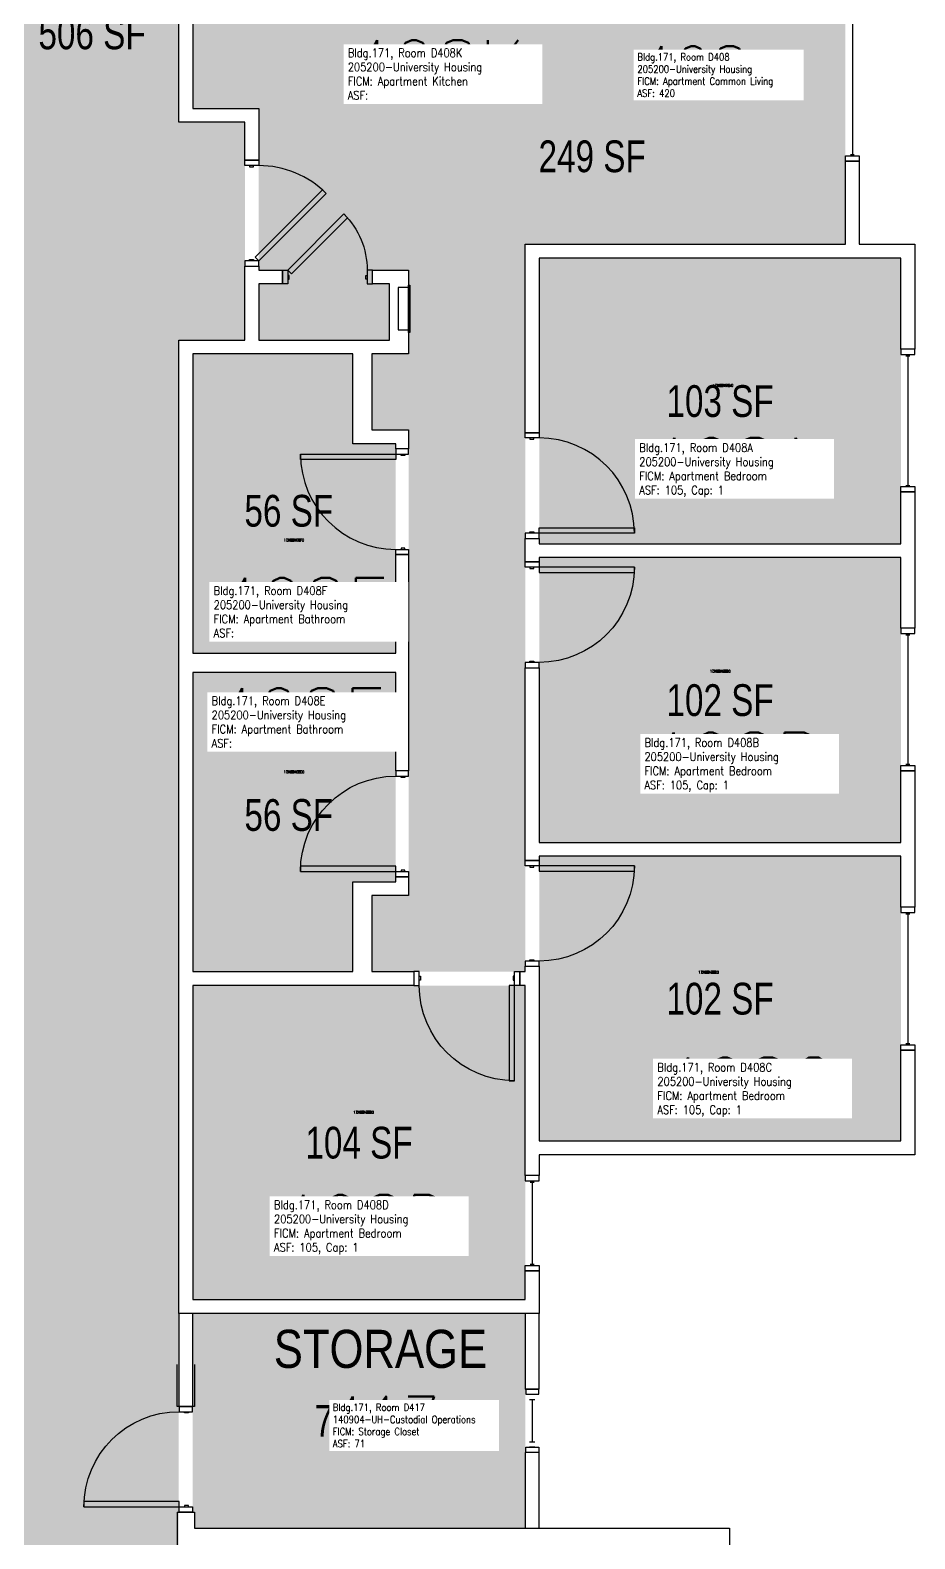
# Model space of a CAD drawing. Header units: inches. Extents: x -102 to 1651, y 245 to 1632.
# Drawn here: x 1316 to 1651, y 729 to 1299 of the extents above; entities that cross this region are included whole.
import ezdxf
from ezdxf.enums import TextEntityAlignment as Align

# ---------------------------------------------------------------- set-up
doc = ezdxf.new("R2010")
doc.units = ezdxf.units.IN
doc.header["$LTSCALE"] = 48
doc.header["$MEASUREMENT"] = 0
for name, color, linetype in [('A-DOOR', 2, 'Continuous'), ('A-GLAZ', 1, 'Continuous'), ('A-IDEN-RNUM', 7, 'Continuous'), ('A-IDEN-SNUM', 4, 'Continuous'), ('A-IDEN-VNUM', 4, 'Continuous'), ('A-MISC', 1, 'Continuous'), ('A-WALL', 5, 'Continuous'), ('AREA-TEXT', 3, 'Continuous'), ('Rooms-Category-Color', 7, 'Continuous'), ('Rooms-College-Color', 7, 'Continuous'), ('Rooms-Department-Color', 7, 'Continuous'), ('Rooms-Division-Color', 7, 'Continuous'), ('Rooms-Information', 7, 'Continuous')]:
    doc.layers.add(name, color=color, linetype=linetype)
doc.styles.add('AREA', font='arial.ttf', dxfattribs={"width": 0.75, "height": 12})
doc.styles.add('ROOMSNUMBER', font='txt.shx', dxfattribs={"height": 0.03})
doc.styles.add('ROOMVNUMBER', font='simplex.shx', dxfattribs={"width": 0.85})
doc.styles.get("Standard").update_dxf_attribs({"font": 'ARIALN.TTF'})

msp = doc.modelspace()

# ---------------------------------------------------------------- hatches: boundary and pattern name
h = msp.add_hatch()
h.set_pattern_fill('ANSI31', color=256, style=0)
h.set_pattern_definition([(45, (2023.71835, 754.76828), (0.088388348, -0.088388348), [])])
h.paths.add_polyline_path([(1439.77, 1086.24), (1439.77, 1144.97), (1430.56, 1144.97), (1430.56, 1086.24)], flags=9)
at = {"layer": 'Rooms-Category-Color', "true_color": 0xadadad}
msp.add_hatch(color=253, dxfattribs=at).paths.add_polyline_path([(992.88, 1273.75), (996.12, 1273.75), (996.12, 1269.75), (1058.37, 1269.75), (1058.37, 1293.75), (1282.38, 1293.75), (1312.63, 1263.5), (1312.63, 1067.48), (1287.63, 1067.48), (1287.63, 985.16), (1312.63, 985.16), (1312.63, 594.38), (1372.62, 594.38), (1372.62, 1182.03), (1397.62, 1182.03), (1397.62, 1264.36), (1372.62, 1264.36), (1372.62, 1353.75), (1167.84, 1353.75), (1167.84, 1378.75), (1085.52, 1378.75), (1085.52, 1353.75), (996.12, 1353.75), (996.12, 1349.75), (992.88, 1349.75)])
at = {"layer": 'Rooms-Category-Color', "true_color": 0x728ef3}
for points in [[(1377.86, 1269.61), (1507.98, 1269.61), (1507.98, 1339.75), (1493.36, 1339.75), (1493.36, 1353.75), (1377.86, 1353.75)], [(1507.98, 1353.75), (1507.98, 1269.61), (1402.86, 1269.61), (1402.86, 1208.48), (1411.81, 1208.48), (1411.81, 1203.23), (1402.86, 1203.23), (1402.86, 1182.03), (1452.23, 1182.03), (1452.23, 1203.23), (1445.81, 1203.23), (1445.81, 1208.48), (1459.48, 1208.48), (1459.48, 1176.78), (1445.61, 1176.78), (1445.61, 1148.03), (1459.48, 1148.03), (1459.48, 972), (1445.61, 972), (1445.61, 943.25), (1503.61, 943.25), (1503.61, 1218.25), (1624.61, 1218.25), (1624.61, 1353.75)], [(1645.62, 1212.95), (1645.62, 1104.95), (1508.87, 1104.95), (1508.87, 1212.95)], [(1377.87, 1063.59), (1454.62, 1063.59), (1454.62, 1142.74), (1438.37, 1142.74), (1438.37, 1176.74), (1377.87, 1176.74)], [(1645.62, 992.08), (1508.87, 992.08), (1508.87, 1099.7), (1645.62, 1099.7)], [(1377.87, 943.2), (1438.37, 943.2), (1438.37, 977.2), (1454.62, 977.2), (1454.62, 1056.34), (1377.87, 1056.34)], [(1508.87, 879.2), (1645.62, 879.2), (1645.62, 986.83), (1508.87, 986.83)], [(1377.87, 819.2), (1503.62, 819.2), (1503.62, 937.95), (1377.87, 937.95)], [(1503.62, 732.87), (1503.62, 814), (1377.87, 814), (1377.87, 738.87), (1378.5, 738.87), (1378.5, 732.87)]]:
    msp.add_hatch(color=171, dxfattribs=at).paths.add_polyline_path(points)
at = {"layer": 'Rooms-College-Color', "true_color": 0xadadad}
for points in [[(992.88, 1273.75), (996.12, 1273.75), (996.12, 1269.75), (1058.37, 1269.75), (1058.37, 1293.75), (1282.38, 1293.75), (1312.63, 1263.5), (1312.63, 1067.48), (1287.63, 1067.48), (1287.63, 985.16), (1312.63, 985.16), (1312.63, 594.38), (1372.62, 594.38), (1372.62, 1182.03), (1397.62, 1182.03), (1397.62, 1264.36), (1372.62, 1264.36), (1372.62, 1353.75), (1167.84, 1353.75), (1167.84, 1378.75), (1085.52, 1378.75), (1085.52, 1353.75), (996.12, 1353.75), (996.12, 1349.75), (992.88, 1349.75)], [(1377.86, 1269.61), (1507.98, 1269.61), (1507.98, 1339.75), (1493.36, 1339.75), (1493.36, 1353.75), (1377.86, 1353.75)], [(1507.98, 1353.75), (1507.98, 1269.61), (1402.86, 1269.61), (1402.86, 1208.48), (1411.81, 1208.48), (1411.81, 1203.23), (1402.86, 1203.23), (1402.86, 1182.03), (1452.23, 1182.03), (1452.23, 1203.23), (1445.81, 1203.23), (1445.81, 1208.48), (1459.48, 1208.48), (1459.48, 1176.78), (1445.61, 1176.78), (1445.61, 1148.03), (1459.48, 1148.03), (1459.48, 972), (1445.61, 972), (1445.61, 943.25), (1503.61, 943.25), (1503.61, 1218.25), (1624.61, 1218.25), (1624.61, 1353.75)], [(1645.62, 1212.95), (1645.62, 1104.95), (1508.87, 1104.95), (1508.87, 1212.95)], [(1377.87, 1063.59), (1454.62, 1063.59), (1454.62, 1142.74), (1438.37, 1142.74), (1438.37, 1176.74), (1377.87, 1176.74)], [(1645.62, 992.08), (1508.87, 992.08), (1508.87, 1099.7), (1645.62, 1099.7)], [(1377.87, 943.2), (1438.37, 943.2), (1438.37, 977.2), (1454.62, 977.2), (1454.62, 1056.34), (1377.87, 1056.34)], [(1508.87, 879.2), (1645.62, 879.2), (1645.62, 986.83), (1508.87, 986.83)], [(1377.87, 819.2), (1503.62, 819.2), (1503.62, 937.95), (1377.87, 937.95)], [(1503.62, 732.87), (1503.62, 814), (1377.87, 814), (1377.87, 738.87), (1378.5, 738.87), (1378.5, 732.87)]]:
    msp.add_hatch(color=253, dxfattribs=at).paths.add_polyline_path(points)
at = {"layer": 'Rooms-Department-Color', "true_color": 0xacacac}
msp.add_hatch(color=253, dxfattribs=at).paths.add_polyline_path([(992.88, 1273.75), (996.12, 1273.75), (996.12, 1269.75), (1058.37, 1269.75), (1058.37, 1293.75), (1282.38, 1293.75), (1312.63, 1263.5), (1312.63, 1067.48), (1287.63, 1067.48), (1287.63, 985.16), (1312.63, 985.16), (1312.63, 594.38), (1372.62, 594.38), (1372.62, 1182.03), (1397.62, 1182.03), (1397.62, 1264.36), (1372.62, 1264.36), (1372.62, 1353.75), (1167.84, 1353.75), (1167.84, 1378.75), (1085.52, 1378.75), (1085.52, 1353.75), (996.12, 1353.75), (996.12, 1349.75), (992.88, 1349.75)])
at = {"layer": 'Rooms-Department-Color', "true_color": 0x604aed}
for points in [[(1377.86, 1269.61), (1507.98, 1269.61), (1507.98, 1339.75), (1493.36, 1339.75), (1493.36, 1353.75), (1377.86, 1353.75)], [(1507.98, 1353.75), (1507.98, 1269.61), (1402.86, 1269.61), (1402.86, 1208.48), (1411.81, 1208.48), (1411.81, 1203.23), (1402.86, 1203.23), (1402.86, 1182.03), (1452.23, 1182.03), (1452.23, 1203.23), (1445.81, 1203.23), (1445.81, 1208.48), (1459.48, 1208.48), (1459.48, 1176.78), (1445.61, 1176.78), (1445.61, 1148.03), (1459.48, 1148.03), (1459.48, 972), (1445.61, 972), (1445.61, 943.25), (1503.61, 943.25), (1503.61, 1218.25), (1624.61, 1218.25), (1624.61, 1353.75)], [(1645.62, 1212.95), (1645.62, 1104.95), (1508.87, 1104.95), (1508.87, 1212.95)], [(1377.87, 1063.59), (1454.62, 1063.59), (1454.62, 1142.74), (1438.37, 1142.74), (1438.37, 1176.74), (1377.87, 1176.74)], [(1645.62, 992.08), (1508.87, 992.08), (1508.87, 1099.7), (1645.62, 1099.7)], [(1377.87, 943.2), (1438.37, 943.2), (1438.37, 977.2), (1454.62, 977.2), (1454.62, 1056.34), (1377.87, 1056.34)], [(1508.87, 879.2), (1645.62, 879.2), (1645.62, 986.83), (1508.87, 986.83)], [(1377.87, 819.2), (1503.62, 819.2), (1503.62, 937.95), (1377.87, 937.95)], [(1503.62, 732.87), (1503.62, 814), (1377.87, 814), (1377.87, 738.87), (1378.5, 738.87), (1378.5, 732.87)]]:
    msp.add_hatch(color=173, dxfattribs=at).paths.add_polyline_path(points)
at = {"layer": 'Rooms-Division-Color', "true_color": 0xadadad}
msp.add_hatch(color=253, dxfattribs=at).paths.add_polyline_path([(992.88, 1273.75), (996.12, 1273.75), (996.12, 1269.75), (1058.37, 1269.75), (1058.37, 1293.75), (1282.38, 1293.75), (1312.63, 1263.5), (1312.63, 1067.48), (1287.63, 1067.48), (1287.63, 985.16), (1312.63, 985.16), (1312.63, 594.38), (1372.62, 594.38), (1372.62, 1182.03), (1397.62, 1182.03), (1397.62, 1264.36), (1372.62, 1264.36), (1372.62, 1353.75), (1167.84, 1353.75), (1167.84, 1378.75), (1085.52, 1378.75), (1085.52, 1353.75), (996.12, 1353.75), (996.12, 1349.75), (992.88, 1349.75)])
at = {"layer": 'Rooms-Division-Color', "true_color": 0x604aed}
for points in [[(1377.86, 1269.61), (1507.98, 1269.61), (1507.98, 1339.75), (1493.36, 1339.75), (1493.36, 1353.75), (1377.86, 1353.75)], [(1507.98, 1353.75), (1507.98, 1269.61), (1402.86, 1269.61), (1402.86, 1208.48), (1411.81, 1208.48), (1411.81, 1203.23), (1402.86, 1203.23), (1402.86, 1182.03), (1452.23, 1182.03), (1452.23, 1203.23), (1445.81, 1203.23), (1445.81, 1208.48), (1459.48, 1208.48), (1459.48, 1176.78), (1445.61, 1176.78), (1445.61, 1148.03), (1459.48, 1148.03), (1459.48, 972), (1445.61, 972), (1445.61, 943.25), (1503.61, 943.25), (1503.61, 1218.25), (1624.61, 1218.25), (1624.61, 1353.75)], [(1645.62, 1212.95), (1645.62, 1104.95), (1508.87, 1104.95), (1508.87, 1212.95)], [(1377.87, 1063.59), (1454.62, 1063.59), (1454.62, 1142.74), (1438.37, 1142.74), (1438.37, 1176.74), (1377.87, 1176.74)], [(1645.62, 992.08), (1508.87, 992.08), (1508.87, 1099.7), (1645.62, 1099.7)], [(1377.87, 943.2), (1438.37, 943.2), (1438.37, 977.2), (1454.62, 977.2), (1454.62, 1056.34), (1377.87, 1056.34)], [(1508.87, 879.2), (1645.62, 879.2), (1645.62, 986.83), (1508.87, 986.83)], [(1377.87, 819.2), (1503.62, 819.2), (1503.62, 937.95), (1377.87, 937.95)], [(1503.62, 732.87), (1503.62, 814), (1377.87, 814), (1377.87, 738.87), (1378.5, 738.87), (1378.5, 732.87)]]:
    msp.add_hatch(color=173, dxfattribs=at).paths.add_polyline_path(points)

# ---------------------------------------------------------------- linework, layer by layer
at = {"layer": 'A-DOOR'}
for points in [[(1397.62, 1247.97), (1397.62, 1249.97), (1402.87, 1249.97), (1402.87, 1247.97)], [(1399.37, 1247.97), (1399.37, 1247.47), (1400.87, 1247.47), (1400.87, 1247.97)], [(1402.87, 1211.97), (1401.46, 1213.38), (1426.92, 1238.84), (1428.33, 1237.42)], [(1413.83, 1208.48), (1415.24, 1207.07), (1436.45, 1228.28), (1435.04, 1229.69)], [(1397.62, 1211.97), (1397.62, 1209.97), (1402.87, 1209.97), (1402.87, 1211.97)], [(1399.37, 1211.97), (1399.37, 1212.47), (1400.87, 1212.47), (1400.87, 1211.97)], [(1413.83, 1203.23), (1411.83, 1203.23), (1411.83, 1208.48), (1413.83, 1208.48)], [(1413.83, 1204.98), (1414.33, 1204.98), (1414.33, 1206.48), (1413.83, 1206.48)], [(1443.83, 1204.98), (1443.33, 1204.98), (1443.33, 1206.48), (1443.83, 1206.48)], [(1443.83, 1203.23), (1445.83, 1203.23), (1445.83, 1208.48), (1443.83, 1208.48)], [(1503.62, 1145), (1503.62, 1147), (1508.87, 1147), (1508.87, 1145)], [(1459.5, 1138.89), (1459.5, 1140.89), (1454.62, 1140.89), (1454.62, 1138.89)], [(1505.37, 1145), (1505.37, 1144.5), (1506.87, 1144.5), (1506.87, 1145)], [(1454.62, 1138.89), (1454.62, 1136.89), (1418.62, 1136.89), (1418.62, 1138.89)], [(1458.12, 1138.89), (1458.12, 1138.39), (1456.62, 1138.39), (1456.62, 1138.89)], [(1503.62, 1109), (1503.62, 1107), (1508.87, 1107), (1508.87, 1109)], [(1505.37, 1109), (1505.37, 1109.5), (1506.87, 1109.5), (1506.87, 1109)], [(1508.87, 1109), (1508.87, 1111), (1544.87, 1111), (1544.87, 1109)], [(1459.5, 1102.89), (1459.5, 1100.89), (1454.62, 1100.89), (1454.62, 1102.89)], [(1458.12, 1102.89), (1458.12, 1103.39), (1456.62, 1103.39), (1456.62, 1102.89)], [(1503.62, 1096.12), (1503.62, 1098.12), (1508.87, 1098.12), (1508.87, 1096.12)], [(1505.37, 1096.12), (1505.37, 1095.62), (1506.87, 1095.62), (1506.87, 1096.12)], [(1508.87, 1096.12), (1508.87, 1094.12), (1544.87, 1094.12), (1544.87, 1096.12)], [(1503.62, 1060.12), (1503.62, 1058.12), (1508.87, 1058.12), (1508.87, 1060.12)], [(1505.37, 1060.12), (1505.37, 1060.62), (1506.87, 1060.62), (1506.87, 1060.12)], [(1459.5, 1017.14), (1459.5, 1019.14), (1454.62, 1019.14), (1454.62, 1017.14)], [(1458.12, 1017.14), (1458.12, 1016.64), (1456.62, 1016.64), (1456.62, 1017.14)], [(1454.62, 981.14), (1454.62, 983.14), (1418.62, 983.14), (1418.62, 981.14)], [(1459.5, 981.14), (1459.5, 979.14), (1454.62, 979.14), (1454.62, 981.14)], [(1458.12, 981.14), (1458.12, 981.64), (1456.62, 981.64), (1456.62, 981.14)], [(1503.62, 983.25), (1503.62, 985.25), (1508.87, 985.25), (1508.87, 983.25)], [(1505.37, 983.25), (1505.37, 982.75), (1506.87, 982.75), (1506.87, 983.25)], [(1508.87, 983.25), (1508.87, 981.25), (1544.87, 981.25), (1544.87, 983.25)], [(1503.62, 947.25), (1503.62, 945.25), (1508.87, 945.25), (1508.87, 947.25)], [(1505.37, 947.25), (1505.37, 947.75), (1506.87, 947.75), (1506.87, 947.25)], [(1463.5, 943.25), (1461.5, 943.25), (1461.5, 938), (1463.5, 938)], [(1463.5, 941.5), (1464, 941.5), (1464, 940), (1463.5, 940)], [(1499.5, 941.5), (1499, 941.5), (1499, 940), (1499.5, 940)], [(1499.5, 943.25), (1501.5, 943.25), (1501.5, 938), (1499.5, 938)], [(1499.5, 938), (1497.5, 938), (1497.5, 902), (1499.5, 902)], [(1377.75, 776.87), (1377.75, 778.87), (1372.75, 778.87), (1372.75, 776.87)], [(1376.25, 776.87), (1376.25, 776.37), (1374.75, 776.37), (1374.75, 776.87)], [(1372.75, 740.87), (1372.75, 742.87), (1336.75, 742.87), (1336.75, 740.87)], [(1377.75, 740.87), (1377.75, 738.87), (1372.75, 738.87), (1372.75, 740.87)], [(1376.25, 740.87), (1376.25, 741.37), (1374.75, 741.37), (1374.75, 740.87)]]:
    msp.add_lwpolyline(points, close=True, dxfattribs=at)
for centre, start, end in [((1402.87, 1211.97), 45, 90), ((1508.87, 1109), 0, 90), ((1454.62, 1138.89), 180, 270)]:
    msp.add_arc(centre, 36, start, end, dxfattribs=at)
at = {"layer": 'A-DOOR', "extrusion": (0, 0, -1)}
for centre, radius, start, end in [((-1413.83, 1208.48), 30, 135, 180), ((-1508.87, 1096.12), 36, 180, 270), ((-1454.62, 981.14), 36, 0, 90), ((-1508.87, 983.25), 36, 180, 270), ((-1499.5, 938), 36, 270, 0), ((-1372.75, 740.87), 36, 360, 90)]:
    msp.add_arc(centre, radius, start, end, dxfattribs=at)
at = {"layer": 'A-GLAZ'}
for p, q in [((1627.25, 1319.13), (1627.25, 1252.13)), ((1626.5, 1252.13), (1628, 1252.13)), ((1647.5, 1176.09), (1649, 1176.09)), ((1648.25, 1176.09), (1648.25, 1127.09)), ((1647.5, 1127.09), (1649, 1127.09)), ((1647.5, 1070.62), (1649, 1070.62)), ((1648.25, 1070.62), (1648.25, 1021.62)), ((1647.5, 1021.62), (1649, 1021.62)), ((1647.5, 965.1), (1649, 965.1)), ((1648.25, 965.1), (1648.25, 916.1)), ((1647.5, 916.1), (1649, 916.1)), ((1505.5, 863.63), (1507, 863.63)), ((1506.25, 863.63), (1506.25, 832.63)), ((1505.5, 832.63), (1507, 832.63)), ((1508.75, 785.44), (1503.75, 785.44)), ((1503.75, 785.44), (1503.75, 783.44)), ((1503.75, 783.44), (1508.75, 783.44)), ((1505.25, 783.44), (1507.25, 783.44)), ((1505.25, 781.44), (1507.25, 781.44)), ((1506.25, 781.44), (1506.25, 765.44)), ((1508.75, 783.44), (1508.75, 785.44)), ((1505.25, 765.44), (1507.25, 765.44)), ((1503.75, 761.44), (1503.75, 763.44)), ((1503.75, 763.44), (1508.75, 763.44)), ((1508.75, 761.44), (1503.75, 761.44)), ((1507.25, 763.44), (1505.25, 763.44)), ((1508.75, 763.44), (1508.75, 761.44))]:
    msp.add_line(p, q, dxfattribs=at)
for points in [[(1629.87, 1251.63), (1629.87, 1249.63), (1624.62, 1249.63), (1624.62, 1251.63)], [(1650.87, 1176.59), (1650.87, 1178.59), (1645.62, 1178.59), (1645.62, 1176.59)], [(1650.87, 1126.59), (1650.87, 1124.59), (1645.62, 1124.59), (1645.62, 1126.59)], [(1650.87, 1071.12), (1650.87, 1073.12), (1645.62, 1073.12), (1645.62, 1071.12)], [(1650.87, 1021.12), (1650.87, 1019.12), (1645.62, 1019.12), (1645.62, 1021.12)], [(1650.87, 965.6), (1650.87, 967.6), (1645.62, 967.6), (1645.62, 965.6)], [(1650.87, 915.6), (1650.87, 913.6), (1645.62, 913.6), (1645.62, 915.6)], [(1508.87, 864.13), (1508.87, 866.13), (1503.62, 866.13), (1503.62, 864.13)], [(1508.87, 832.13), (1508.87, 830.13), (1503.62, 830.13), (1503.62, 832.13)]]:
    msp.add_lwpolyline(points, close=True, dxfattribs=at)
at = {"layer": 'A-MISC'}
msp.add_lwpolyline([(1459.5, 1201.83), (1455.5, 1201.83), (1455.5, 1185.83), (1459.5, 1185.83)], dxfattribs=at)
msp.add_lwpolyline([(1459.5, 1202.83), (1460, 1202.83), (1460, 1184.83), (1459.5, 1184.83)], close=True, dxfattribs=at)
at = {"layer": 'A-WALL'}
for p, q in [((1372.62, 1264.36), (1372.62, 1359)), ((1377.87, 1353.75), (1377.87, 1269.61)), ((1377.87, 1269.61), (1402.87, 1269.61)), ((1402.87, 1269.61), (1402.87, 1249.97)), ((1397.62, 1264.36), (1372.62, 1264.36)), ((1397.62, 1249.97), (1397.62, 1264.36)), ((1402.87, 1249.97), (1397.62, 1249.97)), ((1624.62, 1218.25), (1624.62, 1249.63)), ((1624.62, 1249.63), (1629.87, 1249.63)), ((1629.87, 1249.63), (1629.87, 1218.25)), ((1503.62, 1218.25), (1624.62, 1218.25)), ((1503.62, 1147), (1503.62, 1218.25)), ((1629.87, 1218.25), (1650.87, 1218.25)), ((1650.87, 1218.25), (1650.87, 1178.59)), ((1397.62, 1182.03), (1397.62, 1209.97)), ((1397.62, 1209.97), (1402.87, 1209.97)), ((1402.87, 1209.97), (1402.87, 1208.48)), ((1645.62, 1213), (1508.87, 1213)), ((1508.87, 1213), (1508.87, 1147)), ((1645.62, 1178.59), (1645.62, 1213)), ((1402.87, 1208.48), (1411.83, 1208.48)), ((1411.83, 1208.48), (1411.83, 1203.23)), ((1445.83, 1208.48), (1459.5, 1208.48)), ((1445.83, 1203.23), (1445.83, 1208.48)), ((1459.5, 1208.48), (1459.5, 1176.78)), ((1411.83, 1203.23), (1402.87, 1203.23)), ((1402.87, 1203.23), (1402.87, 1182.03)), ((1452.25, 1203.23), (1445.83, 1203.23)), ((1452.25, 1182.03), (1452.25, 1203.23)), ((1372.62, 942.62), (1372.62, 1182.03)), ((1372.62, 1182.03), (1397.62, 1182.03)), ((1402.87, 1182.03), (1452.25, 1182.03)), ((1377.87, 1176.78), (1377.87, 1063.64)), ((1438.37, 1176.78), (1377.87, 1176.78)), ((1438.37, 1142.78), (1438.37, 1176.78)), ((1445.62, 1176.78), (1445.62, 1148.03)), ((1459.5, 1176.78), (1445.62, 1176.78)), ((1650.87, 1178.59), (1645.62, 1178.59)), ((1445.62, 1148.03), (1459.5, 1148.03)), ((1459.5, 1148.03), (1459.5, 1140.89)), ((1508.87, 1147), (1503.62, 1147)), ((1454.62, 1142.78), (1438.37, 1142.78)), ((1454.62, 1140.89), (1454.62, 1142.78)), ((1459.5, 1140.89), (1454.62, 1140.89)), ((1645.62, 1105), (1645.62, 1124.59)), ((1645.62, 1124.59), (1650.87, 1124.59)), ((1650.87, 1124.59), (1650.87, 1073.12)), ((1503.62, 1098.12), (1503.62, 1107)), ((1503.62, 1107), (1508.87, 1107)), ((1508.87, 1107), (1508.87, 1105)), ((1454.62, 1063.64), (1454.62, 1100.89)), ((1454.62, 1100.89), (1459.5, 1100.89)), ((1459.5, 1100.89), (1459.5, 1019.14)), ((1508.87, 1105), (1645.62, 1105)), ((1508.87, 1098.12), (1503.62, 1098.12)), ((1645.62, 1099.75), (1508.87, 1099.75)), ((1508.87, 1099.75), (1508.87, 1098.12)), ((1645.62, 1073.12), (1645.62, 1099.75)), ((1650.87, 1073.12), (1645.62, 1073.12)), ((1377.87, 1063.64), (1454.62, 1063.64)), ((1454.62, 1056.39), (1377.87, 1056.39)), ((1377.87, 1056.39), (1377.87, 943.25)), ((1454.62, 1019.14), (1454.62, 1056.39)), ((1503.62, 985.25), (1503.62, 1058.12)), ((1503.62, 1058.12), (1508.87, 1058.12)), ((1508.87, 1058.12), (1508.87, 992.12)), ((1459.5, 1019.14), (1454.62, 1019.14)), ((1645.62, 992.12), (1645.62, 1019.12)), ((1645.62, 1019.12), (1650.87, 1019.12)), ((1650.87, 1019.12), (1650.87, 967.6)), ((1508.87, 992.12), (1645.62, 992.12)), ((1645.62, 986.87), (1508.87, 986.87)), ((1508.87, 986.87), (1508.87, 985.25)), ((1645.62, 967.6), (1645.62, 986.87)), ((1508.87, 985.25), (1503.62, 985.25)), ((1438.37, 977.25), (1454.62, 977.25)), ((1438.37, 943.25), (1438.37, 977.25)), ((1454.62, 977.25), (1454.62, 979.14)), ((1454.62, 979.14), (1459.5, 979.14)), ((1459.5, 979.14), (1459.5, 972)), ((1459.5, 972), (1445.62, 972)), ((1445.62, 972), (1445.62, 943.25)), ((1650.87, 967.6), (1645.62, 967.6)), ((1372.62, 814), (1372.62, 942.62)), ((1377.87, 943.25), (1438.37, 943.25)), ((1445.62, 943.25), (1458.87, 943.25)), ((1458.87, 943.25), (1461.5, 943.25)), ((1461.5, 943.25), (1461.5, 938)), ((1501.5, 943.25), (1503.62, 943.25)), ((1501.5, 938), (1501.5, 943.25)), ((1503.62, 943.25), (1503.62, 945.25)), ((1503.62, 945.25), (1508.87, 945.25)), ((1508.87, 945.25), (1508.87, 879.25)), ((1377.87, 938), (1377.87, 819.25)), ((1458.87, 938), (1377.87, 938)), ((1461.5, 938), (1458.87, 938)), ((1503.62, 938), (1501.5, 938)), ((1503.62, 874.62), (1503.62, 938)), ((1645.62, 879.25), (1645.62, 913.6)), ((1645.62, 913.6), (1650.87, 913.6)), ((1650.87, 913.6), (1650.87, 874)), ((1508.87, 879.25), (1645.62, 879.25)), ((1503.62, 866.13), (1503.62, 874.62)), ((1650.87, 874), (1508.87, 874)), ((1508.87, 874), (1508.87, 866.13)), ((1508.87, 866.13), (1503.62, 866.13)), ((1503.62, 819.25), (1503.62, 830.13)), ((1503.62, 830.13), (1508.87, 830.13)), ((1508.87, 830.13), (1508.87, 814)), ((1377.87, 819.25), (1503.62, 819.25)), ((1508.87, 814), (1372.62, 814)), ((1377.87, 814), (1372.62, 814)), ((1372.62, 814), (1372.62, 778.87)), ((1377.87, 778.87), (1377.87, 814)), ((1508.87, 814), (1503.62, 814)), ((1503.62, 814), (1503.62, 785.44)), ((1508.87, 785.44), (1508.87, 814)), ((1372, 778.87), (1372, 794.75)), ((1378.5, 794.75), (1378.5, 778.87)), ((1503.62, 785.44), (1508.87, 785.44)), ((1378.5, 778.87), (1372, 778.87)), ((1372.62, 778.87), (1377.87, 778.87)), ((1508.87, 761.44), (1503.62, 761.44)), ((1503.62, 761.44), (1503.62, 732.87)), ((1508.87, 732.87), (1508.87, 761.44)), ((1372, 738.87), (1372, 672)), ((1372, 738.87), (1378.5, 738.87)), ((1378.5, 738.87), (1378.5, 732.87)), ((1378.5, 732.87), (1580.75, 732.87)), ((1503.62, 732.87), (1508.87, 732.87)), ((1580.75, 732.87), (1580.75, 714.12))]:
    msp.add_line(p, q, dxfattribs=at)

# ---------------------------------------------------------------- texts
at = {"layer": 'A-IDEN-RNUM', "style": 'ROOMSNUMBER', "width": 0.85}
for s, p in [('0408-K0', (1462.88, 1284.5)), ('0408-00', (1566.03, 1283.34)), ('0408-A0', (1578.35, 1164.87)), ('0408-F0', (1416.14, 1106.38)), ('0408-B0', (1577.28, 1056.81)), ('0408-E0', (1416.14, 1018.74)), ('0408-C0', (1572.91, 943)), ('0408-D0', (1442.48, 890.06)), ('0417-00', (1438.95, 778.85))]:
    msp.add_text(s, height=1, dxfattribs=at).set_placement(p, align=Align.MIDDLE_CENTER)
at = {"layer": 'A-IDEN-SNUM', "style": 'ROOMSNUMBER', "width": 0.85}
for s, p in [('1710D408K0', (1462.88, 1284.5)), ('1710D40800', (1566.03, 1283.34)), ('1710D408A0', (1578.35, 1164.87)), ('1710D408F0', (1416.14, 1106.38)), ('1710D408B0', (1577.28, 1056.81)), ('1710D408E0', (1416.14, 1018.74)), ('1710D408C0', (1572.91, 943)), ('1710D408D0', (1442.48, 890.06)), ('1710D41700', (1438.95, 778.85))]:
    msp.add_text(s, height=1, dxfattribs=at).set_placement(p, align=Align.MIDDLE_CENTER)
at = {"layer": 'A-IDEN-VNUM', "style": 'ROOMVNUMBER', "width": 0.85}
for s, height, p in [('408K', 22.5, (1470.19, 1284.18)), ('408', 19.2, (1566.97, 1283.56)), ('408A', 22.5, (1581.32, 1133.86)), ('408F', 22.5, (1419.03, 1080.85)), ('408E', 22.5, (1418.26, 1039.2)), ('408B', 22.5, (1582.34, 1022.34)), ('408C', 22.5, (1587.7, 899.57)), ('408D', 22.5, (1442.3, 847.57)), ('417', 19.2, (1450.27, 773.02))]:
    msp.add_text(s, height=height, dxfattribs=at).set_placement(p, align=Align.MIDDLE_CENTER)
at = {"layer": 'A-MISC'}
msp.add_text('STORAGE', height=14.4, dxfattribs=at).set_placement((1448.84, 793.42), align=Align.CENTER)
at = {"layer": 'AREA-TEXT', "style": 'AREA', "width": 0.75}
for s, p in [('506 SF', (1339.82, 1297.96)), ('249 SF', (1528.89, 1251.49)), ('103 SF', (1577.25, 1158.95)), ('56 SF', (1414.19, 1117.48)), ('102 SF', (1577.25, 1045.89)), ('56 SF', (1414.19, 1002.46)), ('102 SF', (1577.25, 933.02)), ('104 SF', (1440.75, 878.58)), ('71 SF', (1440.77, 773.45))]:
    msp.add_text(s, height=12, dxfattribs=at).set_placement(p, align=Align.MIDDLE_CENTER)

# ---------------------------------------------------------------- next in the draw order: texts
at = {"layer": 'Rooms-Information', "attachment_point": 7, "style": 'ROOMVNUMBER', "bg_fill": 3, "box_fill_scale": 1.5, "bg_fill_color": 256, "bg_fill_true_color": 13158600, "bg_fill_transparency": 0}
for s, insert, char_height, width in [('Bldg.171, Room D408K^M^J205200-University Housing^M^JFICM: Apartment Kitchen^M^JASF: ', (1436.49, 1272.93), 3.2143, 72), ('Bldg.171, Room D408^M^J205200-University Housing^M^JFICM: Apartment Common Living^M^JASF: 420', (1545.99, 1273.96), 2.7429, 61.44), ('Bldg.171, Room D408A^M^J205200-University Housing^M^JFICM: Apartment Bedroom^M^JASF: 105, Cap: 1', (1546.71, 1122.61), 3.2143, 72), ('Bldg.171, Room D408F^M^J205200-University Housing^M^JFICM: Apartment Bathroom^M^JASF: ', (1385.79, 1069.6), 3.2143, 72), ('Bldg.171, Room D408E^M^J205200-University Housing^M^JFICM: Apartment Bathroom^M^JASF: ', (1385.02, 1027.95), 3.2143, 72), ('Bldg.171, Room D408B^M^J205200-University Housing^M^JFICM: Apartment Bedroom^M^JASF: 105, Cap: 1', (1548.65, 1011.09), 3.2143, 72), ('Bldg.171, Room D408C^M^J205200-University Housing^M^JFICM: Apartment Bedroom^M^JASF: 105, Cap: 1', (1553.55, 888.32), 3.2143, 72), ('Bldg.171, Room D408D^M^J205200-University Housing^M^JFICM: Apartment Bedroom^M^JASF: 105, Cap: 1', (1408.61, 836.32), 3.2143, 72), ('Bldg.171, Room D417^M^J140904-UH-Custodial Operations^M^JFICM: Storage Closet^M^JASF: 71', (1430.84, 763.42), 2.7429, 61.44)]:
    msp.add_mtext(s, dxfattribs=dict(at, insert=insert, char_height=char_height, width=width))

doc.saveas('drawing.dxf')
